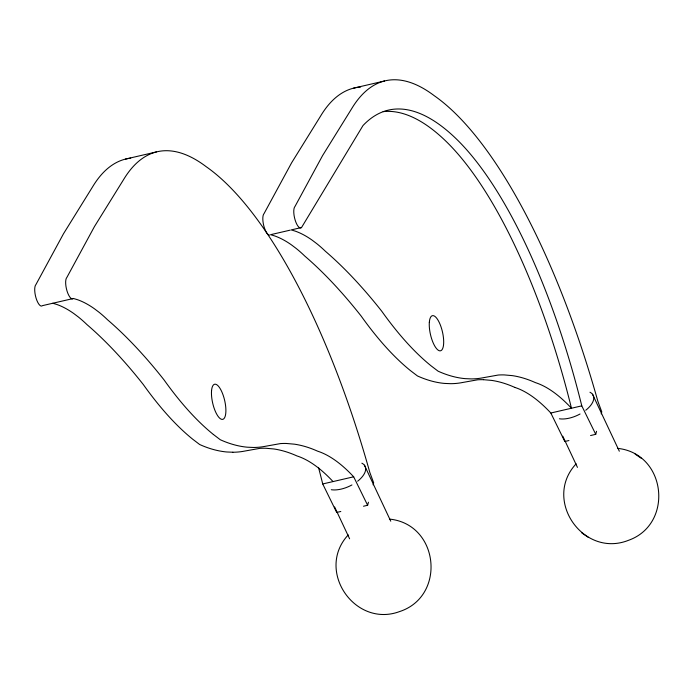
<?xml version="1.0" encoding="UTF-8"?>
<svg xmlns="http://www.w3.org/2000/svg" width="694" height="694" viewBox="0 0 694 694"><rect width="100%" height="100%" fill="white"/><g stroke="black" fill="none" stroke-linecap="round" stroke-linejoin="round"><path stroke-width="1.04" d="M363.509 506.23L367.629 505.275L368.453 502.213M373.12 484.846L373.667 482.807L369.833 472.484A417.276 142.07 77 0 0 206.109 166.638A344.918 117.433 77 0 0 123.48 179.763L94.462 226.556L66.91 277.357A11.26 3.834 77 0 0 67.032 291.029A11.26 3.834 77 0 0 73.425 298.472L77.52 299.713A288.236 98.14 77 0 1 84.486 302.705L85.9 303.443A287.247 97.802 77 0 1 94.488 308.813L98.852 312.109A287.247 97.802 77 0 1 106.182 318.477L107.657 319.882A728.761 248.122 77 0 1 114.64 326.059A734.252 249.996 77 0 1 133.369 344.398A748.436 254.819 77 0 1 140.422 351.953L145.133 357.202A738.754 251.523 77 0 1 154.554 368.184A732.994 249.562 77 0 1 163.975 379.809A441.115 150.19 77 0 0 178.124 398.46L180.483 401.34A446.91 152.16 77 0 0 187.571 409.573A442.503 150.659 77 0 0 201.694 424.199A442.633 150.702 77 0 0 213.362 434.453M590.585 435.528L595.738 434.331L596.562 431.269M601.23 413.902L601.776 411.854L597.942 401.54A417.276 142.07 77 0 0 434.218 95.685A344.918 117.433 77 0 0 351.589 108.819L322.571 155.612L295.019 206.413A11.26 3.834 77 0 0 295.141 220.076A11.26 3.834 77 0 0 301.534 227.528L362.979 125.579A375.341 127.791 77 0 1 455.212 137.854A342.489 116.609 77 0 1 581.78 405.851L595.738 434.331M576.141 463.818C542.482 499.854 583.272 558.21 628.374 540.357C674.074 524.256 666.466 453.312 617.452 448.35M348.232 534.909C315.258 570.39 354.721 628.027 399.362 611.648C446.424 596.51 439.345 524.057 389.421 519.086M353.567 88.155L384.519 80.99M125.458 159.1L156.41 151.934M290.179 230.148L270.582 234.685L274.677 235.934A288.236 98.14 77 0 1 281.651 238.927L283.065 239.664A287.247 97.802 77 0 1 291.654 245.034L296.008 248.322A287.247 97.802 77 0 1 303.339 254.689L304.813 256.095A728.761 248.122 77 0 1 311.797 262.271A734.252 249.996 77 0 1 330.535 280.61A748.436 254.819 77 0 1 337.588 288.175L342.298 293.423A738.754 251.523 77 0 1 351.711 304.406A732.994 249.562 77 0 1 361.14 316.03A441.115 150.19 77 0 0 375.289 334.673L377.649 337.553A446.91 152.16 77 0 0 384.736 345.794A442.503 150.659 77 0 0 398.859 360.42A442.633 150.702 77 0 0 410.527 370.674L417.458 375.957L419.61 376.894A518.886 176.666 77 0 0 438.53 382.62A514.159 175.053 77 0 0 444.646 383.426L450.658 383.678A518.175 176.423 77 0 0 462.334 382.541L477.637 379.8A521.341 177.508 77 0 1 483.571 379.696M301.534 227.519L291.211 229.914L295.314 231.154A288.236 98.14 77 0 1 302.28 234.147L303.694 234.884A287.247 97.802 77 0 1 312.283 240.254L316.638 243.551A287.247 97.802 77 0 1 323.977 249.918L325.443 251.315A728.761 248.122 77 0 1 332.435 257.5A734.252 249.996 77 0 1 351.164 275.83A748.436 254.819 77 0 1 358.217 283.395L362.927 288.643A738.754 251.523 77 0 1 372.348 299.626A732.994 249.562 77 0 1 381.769 311.25A441.115 150.19 77 0 0 395.918 329.893L398.278 332.782A446.91 152.16 77 0 0 405.365 341.014A442.503 150.659 77 0 0 419.488 355.64A442.633 150.702 77 0 0 431.156 365.894L438.088 371.177L440.239 372.123A518.886 176.666 77 0 0 459.159 377.84A514.159 175.053 77 0 0 465.275 378.646L471.287 378.907A518.175 176.423 77 0 0 482.963 377.77L498.266 375.029A521.341 177.508 77 0 1 504.208 374.916L512.293 375.627A522.695 177.968 77 0 1 516.405 376.348A518.834 176.649 77 0 1 535.404 382.62A278.71 94.896 77 0 1 571.466 408.246A342.489 116.609 77 0 0 444.897 140.231A375.341 127.791 77 0 0 383.14 111.647M73.417 298.472L42.473 305.638A11.26 3.834 77 0 1 36.088 298.186A11.26 3.834 77 0 1 35.958 284.523L63.518 233.722L92.536 186.929A344.918 117.433 77 0 1 130.715 158.145M514.774 387.391A278.71 94.896 77 0 1 550.828 413.017L581.78 405.851M318.485 467.4A342.489 116.609 77 0 1 322.719 483.961L353.671 476.804L367.629 505.275M568.924 440.543L564.795 441.497L550.828 413.017M340.806 511.487L336.685 512.441L322.719 483.961M232.863 452.236L226.851 451.985A514.159 175.053 77 0 1 220.735 451.169A518.886 176.666 77 0 1 201.815 445.453L199.664 444.516L192.732 439.233A442.633 150.702 77 0 1 181.065 428.979A442.503 150.659 77 0 1 166.942 414.353A446.91 152.16 77 0 1 159.854 406.111L157.495 403.231A441.115 150.19 77 0 1 143.346 384.589A732.994 249.562 77 0 0 133.925 372.964A738.754 251.523 77 0 0 124.504 361.982L119.793 356.733A748.436 254.819 77 0 0 112.74 349.169A734.252 249.996 77 0 0 94.011 330.83A728.761 248.122 77 0 0 87.019 324.653L85.544 323.248A287.273 97.811 77 0 0 78.214 316.88L73.859 313.593A287.247 97.802 77 0 0 65.271 308.223L63.857 307.485A288.236 98.14 77 0 0 56.882 304.493L52.787 303.243M483.571 379.696L491.656 380.407A522.695 177.968 77 0 1 495.768 381.127A518.834 176.649 77 0 1 514.774 387.391M641.447 458.396L635.14 454.11M581.798 532.914L588.104 537.191M213.362 434.453L220.293 439.744L222.444 440.681A518.886 176.666 77 0 0 241.365 446.398A514.159 175.053 77 0 0 247.48 447.205L253.492 447.465A518.175 176.423 77 0 0 265.169 446.329L280.471 443.587A521.341 177.508 77 0 1 286.414 443.475L294.499 444.186A522.695 177.968 77 0 1 298.611 444.915A518.834 176.649 77 0 1 317.618 451.178A278.71 94.896 77 0 1 353.671 476.804M592.503 394.227L619.326 451.213M562.791 436.17L577.451 467.366M364.402 465.171L390.765 521.194M334.612 506.932L349.611 538.804M361.869 463.193A22.52 11.33 -25.2 0 1 357.662 481.194M351.936 484.95A22.52 11.33 -25.2 0 1 331.307 489.73M333.033 481.575A278.71 94.896 77 0 0 296.98 455.949A518.834 176.649 77 0 0 277.973 449.686A522.695 177.968 77 0 0 273.861 448.966L265.776 448.255A521.341 177.508 77 0 0 259.842 448.359L244.54 451.1A518.175 176.423 77 0 1 232.863 452.236M589.969 392.249A22.52 11.33 -25.2 0 1 585.762 410.249M580.045 414.006A22.52 11.33 -25.2 0 1 559.407 418.786M360.611 87.036A344.918 117.433 77 0 0 320.645 115.985L291.627 162.778L264.067 213.57A11.26 3.834 77 0 0 263.798 225.836A11.26 3.834 77 0 0 269.662 235.136M211.531 390.93A18.018 6.133 77 0 0 221.334 419.237A18.018 6.133 77 0 0 223.173 395.25A18.018 6.133 77 0 0 211.531 390.93M429.326 322.372A18.018 6.133 77 0 0 439.129 350.678A18.018 6.133 77 0 0 440.968 326.692A18.018 6.133 77 0 0 429.326 322.372"/></g></svg>
